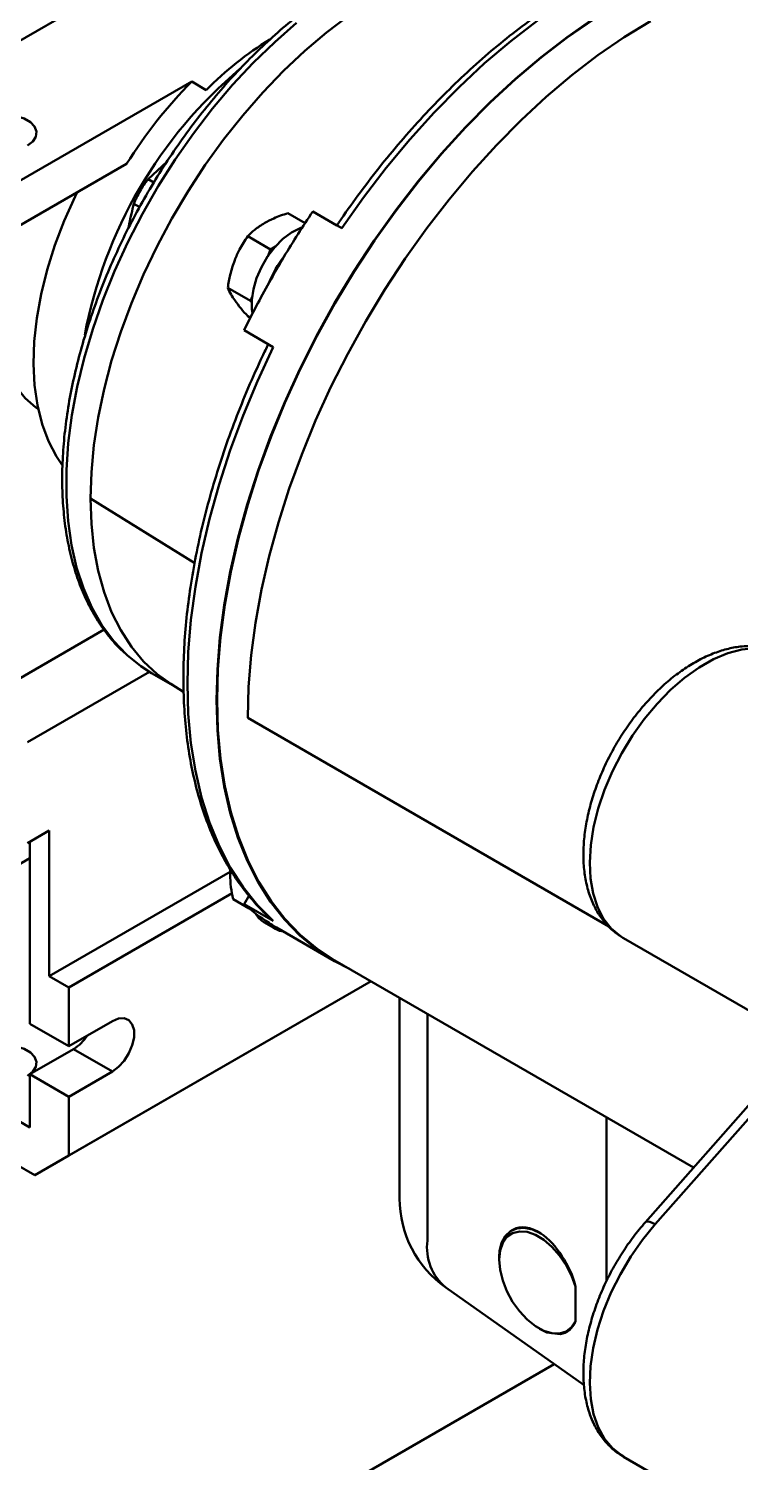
# Model space of a CAD drawing. Header units: millimetres. Extents: x 32504 to 36677, y 41990 to 42879.
# Drawn here: x 33428.99 to 33449.72, y 42725.81 to 42767.59 of the extents above; entities that cross this region are included whole.
import ezdxf

# ---------------------------------------------------------------- set-up
doc = ezdxf.new("R2010")
doc.units = ezdxf.units.MM
doc.layers.add('Net_dam', color=7, linetype='Continuous', lineweight=50)

msp = doc.modelspace()

# ---------------------------------------------------------------- linework, layer by layer
at = {"layer": 'Net_dam'}
for p, q in [((33439.5037, 42773.4449), (33424.9298, 42765.0403)), ((33433.7432, 42766.0429), (33428.4635, 42762.9982)), ((33434.1672, 42765.7979), (33433.7432, 42766.0429)), ((33431.8465, 42763.6427), (33428.4635, 42761.6917)), ((33432.4739, 42763.2015), (33433.0219, 42763.7058)), ((33432.6421, 42763.1043), (33432.4739, 42763.2015)), ((33432.2273, 42762.3875), (33432.0596, 42762.4844)), ((33437.0455, 42761.9205), (33436.5438, 42762.2104)), ((33437.2708, 42762.2595), (33438.1189, 42761.7694)), ((33437.2708, 42762.2595), (33437.9738, 42761.8536)), ((33436.0381, 42761.1551), (33435.3766, 42761.5373)), ((33436.0381, 42761.1551), (33435.9582, 42760.9491)), ((33436.1806, 42761.2372), (33436.0381, 42761.1551)), ((33435.4546, 42759.6519), (33434.793, 42760.0342)), ((33435.5016, 42759.7731), (33435.4546, 42759.6519)), ((33435.4546, 42759.6519), (33435.4899, 42759.6016)), ((33435.4511, 42759.161), (33435.3766, 42759.2041)), ((33436.1179, 42758.3059), (33435.2698, 42758.796)), ((33429.2026, 42756.5474), (33429.2941, 42756.4923)), ((33433.83, 42752.0124), (33430.7945, 42753.8935)), ((33431.1935, 42750.0738), (33427.2915, 42747.8235)), ((33428.9576, 42746.7899), (33432.5157, 42748.8418)), ((33432.5733, 42748.8079), (33433.2058, 42748.4424)), ((33433.1335, 42748.4884), (33433.511, 42748.2482)), ((33435.3754, 42747.5023), (33445.8953, 42741.423)), ((33428.9576, 42743.8503), (33429.5943, 42744.2175)), ((33429.5943, 42744.2175), (33429.5943, 42739.9715)), ((33429.0289, 42738.5835), (33429.0289, 42743.8915)), ((33424.4251, 42740.7593), (33429.0289, 42743.4143)), ((33434.8676, 42743.0787), (33434.8592, 42742.9445)), ((33434.8633, 42743.0101), (33429.5943, 42739.9715)), ((33434.9186, 42742.3892), (33430.1597, 42739.6448)), ((33435.2698, 42742.0761), (33435.4122, 42742.3226)), ((33435.4168, 42741.9488), (33434.9494, 42742.2188)), ((33435.2698, 42742.0761), (33436.1179, 42741.586)), ((33435.8473, 42741.5457), (33436.1848, 42741.3507)), ((33436.2083, 42741.3945), (33437.9045, 42740.4143)), ((33446.3236, 42741.0802), (33446.302, 42741.0929)), ((33446.3236, 42741.0802), (33463.8871, 42730.9306)), ((33437.9152, 42740.4328), (33448.364, 42734.3947)), ((33438.968, 42739.8244), (33429.1703, 42734.1742)), ((33429.5943, 42739.9715), (33430.1597, 42739.6448)), ((33438.9673, 42739.8248), (33430.1597, 42734.7455)), ((33430.1597, 42739.6448), (33430.1597, 42737.93)), ((33439.7976, 42739.345), (33439.7976, 42733.4953)), ((33429.0289, 42738.5835), (33430.1597, 42737.93)), ((33430.1597, 42737.93), (33431.4331, 42738.6644)), ((33440.612, 42732.2696), (33440.612, 42738.8744)), ((33429.0289, 42737.1137), (33430.3024, 42737.8481)), ((33431.4331, 42737.1947), (33430.3024, 42737.8481)), ((33430.1597, 42736.4603), (33429.0289, 42737.1137)), ((33429.0289, 42735.5623), (33429.0289, 42737.1137)), ((33431.4331, 42737.1947), (33430.1597, 42736.4603)), ((33430.1597, 42736.4603), (33430.1597, 42734.7455)), ((33450.3929, 42736.6917), (33446.9628, 42732.8083)), ((33447.2439, 42732.7427), (33450.7219, 42736.6805)), ((33427.6861, 42736.3383), (33429.0289, 42735.5623)), ((33445.8262, 42731.083), (33445.8262, 42735.8612)), ((33429.1703, 42734.1742), (33427.6861, 42735.0318)), ((33430.1597, 42734.7455), (33429.1703, 42734.1742)), ((33443.1123, 42732.593), (33443.0674, 42732.5684)), ((33442.7021, 42731.8034), (33442.701, 42731.738)), ((33441.142, 42730.9012), (33445.1735, 42728.0561)), ((33444.9267, 42730.9312), (33444.9267, 42729.924)), ((33443.8767, 42729.6994), (33443.9338, 42729.6676)), ((33443.9338, 42729.6676), (33444.0889, 42729.5927)), ((33444.4802, 42729.5397), (33444.0889, 42729.5927)), ((33444.3022, 42728.671), (33425.2953, 42717.6986)), ((33446.3236, 42725.9686), (33463.8871, 42715.819))]:
    msp.add_line(p, q, dxfattribs=at)
at = {"layer": 'Net_dam', "flags": 128}
for points in [[(33452.6054, 42770.1237), (33451.9755, 42770.2921), (33451.3164, 42770.3942), (33450.6309, 42770.4295), (33449.9222, 42770.3979), (33449.1934, 42770.2995), (33448.4476, 42770.1349), (33447.6883, 42769.9046), (33446.9186, 42769.6097), (33446.1421, 42769.2515), (33445.3622, 42768.8317), (33444.5822, 42768.3519), (33443.8057, 42767.8145), (33443.036, 42767.2217), (33442.2767, 42766.5761), (33441.5309, 42765.8806), (33440.8021, 42765.1384), (33440.0934, 42764.3526), (33439.408, 42763.5267), (33438.7488, 42762.6643), (33438.1189, 42761.7694)], [(33436.7972, 42767.7518), (33436.16, 42767.1966), (33435.5373, 42766.5933), (33434.9329, 42765.9457), (33434.3503, 42765.2576), (33433.7931, 42764.5331), (33433.2646, 42763.7767), (33432.768, 42762.9927), (33432.3063, 42762.186), (33431.8821, 42761.3613), (33431.4982, 42760.5237), (33431.1567, 42759.6781), (33430.8598, 42758.8297), (33430.6091, 42757.9834), (33430.4063, 42757.1444), (33430.2525, 42756.3178), (33430.1487, 42755.5084), (33430.0954, 42754.7212), (33430.093, 42753.9608), (33430.1416, 42753.2318), (33430.2407, 42752.5387), (33430.3899, 42751.8855), (33430.5882, 42751.2762), (33430.8344, 42750.7144), (33431.1271, 42750.2035), (33431.4645, 42749.7466), (33431.8446, 42749.3464), (33431.8632, 42749.3293)], [(33430.7945, 42753.8935), (33430.8194, 42754.6579), (33430.894, 42755.4466), (33431.0178, 42756.2549), (33431.1902, 42757.0781), (33431.41, 42757.9113), (33431.676, 42758.7497), (33431.9867, 42759.5883), (33432.3402, 42760.4222), (33432.7345, 42761.2465), (33433.1672, 42762.0564), (33433.6358, 42762.8472), (33434.1375, 42763.6141), (33434.6695, 42764.3527), (33435.2285, 42765.0587), (33435.8113, 42765.7278), (33436.4145, 42766.3563), (33437.0346, 42766.9403), (33437.6678, 42767.4766), (33438.3106, 42767.9618)], [(33445.4422, 42767.8696), (33444.6773, 42767.3416), (33443.9191, 42766.7598), (33443.1707, 42766.1268), (33442.4353, 42765.4452), (33441.716, 42764.718), (33441.016, 42763.9482), (33440.3382, 42763.1392), (33439.6856, 42762.2945), (33439.0609, 42761.4176), (33438.4669, 42760.5123), (33437.906, 42759.5825), (33437.3806, 42758.6322), (33436.8931, 42757.6653), (33436.4455, 42756.6862), (33436.0396, 42755.6989), (33435.6774, 42754.7078), (33435.3602, 42753.7169), (33435.0895, 42752.7307), (33434.8664, 42751.7532), (33434.6919, 42750.7888), (33434.5667, 42749.8415), (33434.4914, 42748.9153), (33434.4662, 42748.0143), (33434.4914, 42747.1423), (33434.5667, 42746.303), (33434.6919, 42745.5001), (33434.8664, 42744.7369), (33435.0895, 42744.0167), (33435.3602, 42743.3427), (33435.6774, 42742.7177), (33436.0396, 42742.1444), (33436.4455, 42741.6252), (33436.8931, 42741.1623), (33437.3806, 42740.7578), (33437.906, 42740.4134), (33438.3369, 42740.1892)], [(33437.9152, 42740.4328), (33437.392, 42740.7759), (33436.9051, 42741.1799), (33436.4581, 42741.6422), (33436.0528, 42742.1607), (33435.691, 42742.7333), (33435.3742, 42743.3575), (33435.1038, 42744.0306), (33434.881, 42744.7498), (33434.7068, 42745.512), (33434.5817, 42746.3139), (33434.5065, 42747.1521), (33434.4814, 42748.023), (33434.5065, 42748.9229), (33434.5817, 42749.8478), (33434.7068, 42750.7939), (33434.881, 42751.7572), (33435.1038, 42752.7333), (33435.3742, 42753.7183), (33435.691, 42754.7079), (33436.0528, 42755.6978), (33436.4581, 42756.6838), (33436.9051, 42757.6616), (33437.392, 42758.6272), (33437.9167, 42759.5763), (33438.4769, 42760.5049), (33439.0702, 42761.409), (33439.694, 42762.2848), (33440.3458, 42763.1285), (33441.0227, 42763.9364), (33441.7218, 42764.7052), (33442.4401, 42765.4315), (33443.1746, 42766.1122), (33443.9221, 42766.7444), (33444.6793, 42767.3254), (33445.4431, 42767.8527)], [(33435.3754, 42747.5023), (33435.4005, 42748.4024), (33435.4757, 42749.3276), (33435.6008, 42750.274), (33435.7751, 42751.2375), (33435.998, 42752.214), (33436.2684, 42753.1993), (33436.5853, 42754.1892), (33436.9472, 42755.1794), (33437.3526, 42756.1657), (33437.7998, 42757.1438), (33438.2869, 42758.1097), (33438.8117, 42759.0591), (33439.3721, 42759.988), (33439.9655, 42760.8924), (33440.5896, 42761.7684), (33441.2416, 42762.6123), (33441.9187, 42763.4205), (33442.618, 42764.1895), (33443.3365, 42764.916), (33444.0712, 42765.5969), (33444.8189, 42766.2294), (33445.5764, 42766.8105), (33446.3405, 42767.338), (33447.1078, 42767.8095)], [(33427.6874, 42764.917), (33427.8926, 42765.0055), (33428.1326, 42765.0572), (33428.3881, 42765.0676), (33428.6384, 42765.0361), (33428.8632, 42764.9652), (33429.0442, 42764.8606), (33429.1669, 42764.7307), (33429.2212, 42764.5862), (33429.2028, 42764.4387), (33429.1132, 42764.3002), (33428.9595, 42764.1818)], [(33430.4045, 42762.8111), (33430.3492, 42762.6973), (33430.0324, 42761.9879), (33429.7601, 42761.272), (33429.5348, 42760.556), (33429.3585, 42759.8462), (33429.2327, 42759.1492), (33429.1587, 42758.471), (33429.137, 42757.8178), (33429.1678, 42757.1954), (33429.251, 42756.6094), (33429.3857, 42756.065), (33429.5707, 42755.5671), (33429.8044, 42755.1202), (33429.962, 42754.8852)], [(33428.2856, 42761.7946), (33428.1698, 42761.3261), (33428.0545, 42760.7011), (33427.9883, 42760.094), (33427.9719, 42759.5107), (33428.0055, 42758.9573), (33428.0887, 42758.4392), (33428.2207, 42757.9618), (33428.4001, 42757.5298), (33428.6251, 42757.1476), (33428.8936, 42756.819), (33429.2026, 42756.5474)], [(33435.5165, 42759.2895), (33435.4991, 42759.3976), (33435.4935, 42759.684), (33435.5392, 42759.9952), (33435.6344, 42760.3181), (33435.775, 42760.6391), (33435.9552, 42760.9447), (33436.1672, 42761.2219), (33436.4022, 42761.4592), (33436.6502, 42761.6463), (33436.9009, 42761.7756), (33436.9667, 42761.7995)], [(33436.1179, 42758.3059), (33435.6572, 42757.3132), (33435.2394, 42756.3115), (33434.8663, 42755.3053), (33434.5396, 42754.2989), (33434.2606, 42753.2968), (33434.0307, 42752.3035), (33433.8508, 42751.3233), (33433.7217, 42750.3606), (33433.6441, 42749.4195), (33433.6181, 42748.5044), (33433.6441, 42747.6191), (33433.7217, 42746.7677), (33433.8508, 42745.9538), (33434.0307, 42745.1811), (33434.2606, 42744.453), (33434.5396, 42743.7727), (33434.8663, 42743.1432), (33435.2394, 42742.5672), (33435.6572, 42742.0474), (33436.1179, 42741.586)], [(33433.1335, 42748.4884), (33432.7345, 42748.7781), (33432.3402, 42749.1477), (33431.9867, 42749.5738), (33431.676, 42750.0541), (33431.41, 42750.5856), (33431.1902, 42751.1653), (33431.0178, 42751.7897), (33430.894, 42752.4552), (33430.8194, 42753.1578), (33430.7945, 42753.8935)], [(33431.8632, 42749.3293), (33432.2651, 42749.0053), (33432.5733, 42748.8079)], [(33446.302, 42741.0929), (33446.2305, 42741.1384), (33445.964, 42741.3632), (33445.7408, 42741.6484), (33445.5643, 42741.9895), (33445.4372, 42742.3813), (33445.3617, 42742.8174), (33445.3389, 42743.2911), (33445.3691, 42743.7949), (33445.4518, 42744.3207), (33445.5859, 42744.8604), (33445.7691, 42745.4054), (33445.9985, 42745.9471), (33446.2707, 42746.477), (33446.5811, 42746.9867), (33446.925, 42747.4682), (33447.297, 42747.9138), (33447.6911, 42748.3166), (33448.1012, 42748.6702), (33448.5208, 42748.9691), (33448.9432, 42749.2084), (33449.3618, 42749.3845), (33449.7701, 42749.4946), (33450.1615, 42749.5369)], [(33431.4331, 42738.6644), (33431.6125, 42738.7381), (33431.7774, 42738.7463), (33431.9143, 42738.6883), (33432.0123, 42738.5688), (33432.0634, 42738.3976), (33432.0634, 42738.1884), (33432.0123, 42737.9583), (33431.9143, 42737.7258), (33431.7774, 42737.5098), (33431.6125, 42737.3279), (33431.4331, 42737.1947)], [(33427.6874, 42737.8078), (33427.8926, 42737.8964), (33428.1326, 42737.948), (33428.3881, 42737.9585), (33428.6384, 42737.927), (33428.8632, 42737.856), (33429.0442, 42737.7514), (33429.1669, 42737.6216), (33429.2212, 42737.4771), (33429.2028, 42737.3296), (33429.1132, 42737.191), (33428.9595, 42737.0727)], [(33443.9126, 42732.4773), (33443.6656, 42732.5906), (33443.4289, 42732.6403), (33443.2126, 42732.6243), (33443.0258, 42732.5433), (33442.8763, 42732.4006), (33442.7703, 42732.2023), (33442.7125, 42731.9567), (33442.7021, 42731.8034)], [(33446.3236, 42725.9686), (33446.2707, 42726.0006), (33445.9985, 42726.2167), (33445.7691, 42726.4937), (33445.5859, 42726.8274), (33445.4518, 42727.2125), (33445.3691, 42727.6429), (33445.3389, 42728.1118), (33445.3617, 42728.6118), (33445.4372, 42729.1351), (33445.5643, 42729.6734), (33445.7408, 42730.2181), (33445.964, 42730.7608), (33446.2305, 42731.2928), (33446.5359, 42731.8058), (33446.8755, 42732.2917), (33447.2439, 42732.7427)], [(33447.2439, 42732.7427), (33447.1601, 42732.7865), (33447.087, 42732.815), (33447.0274, 42732.827), (33446.9836, 42732.8222), (33446.9628, 42732.8083)], [(33444.9267, 42729.924), (33444.8111, 42729.742), (33444.6527, 42729.6183), (33444.4588, 42729.5585), (33444.2379, 42729.5653), (33443.9999, 42729.6383), (33443.7555, 42729.7743), (33443.5157, 42729.9672), (33443.291, 42730.2084), (33443.0917, 42730.487), (33442.9266, 42730.7907), (33442.8031, 42731.1057), (33442.7267, 42731.4181), (33442.7008, 42731.7139), (33442.7267, 42731.9798), (33442.8031, 42732.2039), (33442.9266, 42732.3762), (33443.0917, 42732.489), (33443.291, 42732.5372), (33443.5157, 42732.5188), (33443.7555, 42732.4344), (33443.9999, 42732.288), (33444.2379, 42732.086), (33444.4588, 42731.8374), (33444.6527, 42731.5535), (33444.8111, 42731.2468), (33444.9267, 42730.9312)]]:
    msp.add_lwpolyline(points, dxfattribs=at)
at = {"layer": 'Net_dam'}
for centre, radius, start, end in [((33441.2604, 42758.7858), 9.9741, 121.69224, 135.32912), ((33443.7973, 42756.1789), 13.401, 130.14169, 169.35932), ((33443.2594, 42756.5739), 13.4246, 135.14213, 148.22696), ((33460.9494, 42746.274), 28.5695, 145.97666, 149.12087), ((33461.088, 42746.1894), 28.7319, 149.11781, 150.8481), ((33438.7415, 42759.1), 2.9527, 141.53415, 158.43176), ((33460.9442, 42746.2679), 28.568, 150.84503, 153.98935), ((33439.034, 42746.2705), 5.6359, 228.09374, 237.37591), ((33436.1796, 42742.0991), 0.6456, 208.29859, 239.01394), ((33438.9818, 42746.1937), 5.543, 237.40291, 239.97677), ((33436.4839, 42741.8684), 0.5976, 215.20186, 264.78738), ((33429.6242, 42738.9372), 1.2829, 301.91295, 327.27904), ((33442.9726, 42733.4953), 3.175, 180, 234.789), ((33442.0949, 42732.057), 1.498, 171.84365, 230.49541)]:
    msp.add_arc(centre, radius, start, end, dxfattribs=at)
for centre, major_axis, ratio, start_param, end_param in [((33443.9136, 42731.0778), (-0.7916, 1.5205), 0.5460964, 5.5225918, 6.2950568), ((33443.8534, 42731.1165), (-0.7947, 1.5227), 0.5461302, 4.3174502, 5.4689266), ((33443.8534, 42731.1165), (-0.7947, 1.5227), 0.5461302, 2.9552323, 3.5818579)]:
    msp.add_ellipse(centre, major_axis=major_axis, ratio=ratio, start_param=start_param, end_param=end_param, dxfattribs=at)
for points, knots in [([(33452.5538, 42770.1448), (33452.4738, 42770.1706), (33452.1987, 42770.2591), (33451.7092, 42770.3679), (33451.0785, 42770.4504), (33450.4255, 42770.4738), (33449.753, 42770.4392), (33449.0634, 42770.3463), (33448.3594, 42770.1954), (33447.6438, 42769.987), (33446.9197, 42769.7218), (33446.1898, 42769.4011), (33445.4572, 42769.0261), (33444.7246, 42768.5985), (33443.9949, 42768.12), (33443.2709, 42767.5926), (33442.5553, 42767.0185), (33441.8507, 42766.3998), (33441.1597, 42765.7391), (33440.4848, 42765.0388), (33439.8286, 42764.3016), (33439.1933, 42763.5304), (33438.5927, 42762.7417), (33438.1913, 42762.1766), (33437.9926, 42761.8818), (33437.9738, 42761.8539)], [0, 0, 0, 0, 0.018777, 0.064596, 0.1105141, 0.1566002, 0.2028639, 0.2492949, 0.295869, 0.3425554, 0.3893225, 0.4361422, 0.4829915, 0.5298529, 0.5767114, 0.6235597, 0.6703939, 0.7172122, 0.7640142, 0.8108006, 0.857573, 0.9043331, 0.9510831, 0.9953669, 1, 1, 1, 1]), ([(33443.726, 42769.9619), (33443.7094, 42769.9681), (33443.5294, 42770.0359), (33443.161, 42770.1116), (33442.6223, 42770.184), (33442.0594, 42770.1925), (33441.4786, 42770.1443), (33440.8819, 42770.0374), (33440.2726, 42769.8726), (33439.6543, 42769.6506), (33439.0305, 42769.3727), (33438.4047, 42769.0407), (33437.7804, 42768.6564), (33437.1608, 42768.2222), (33436.5493, 42767.7406), (33435.9488, 42767.2142), (33435.3625, 42766.6459), (33434.7933, 42766.0387), (33434.2441, 42765.396), (33433.7177, 42764.721), (33433.2167, 42764.0172), (33432.7436, 42763.2884), (33432.301, 42762.5384), (33431.891, 42761.7709), (33431.5159, 42760.9901), (33431.1775, 42760.1998), (33430.8777, 42759.4042), (33430.6182, 42758.6074), (33430.4002, 42757.8133), (33430.2251, 42757.0261), (33430.094, 42756.2497), (33430.0076, 42755.4882), (33429.9666, 42754.7453), (33429.9716, 42754.025), (33430.0229, 42753.331), (33430.1204, 42752.6671), (33430.264, 42752.037), (33430.4532, 42751.4444), (33430.6872, 42750.8932), (33430.9638, 42750.3858), (33431.2841, 42749.9292), (33431.5704, 42749.589), (33431.763, 42749.4207), (33431.8218, 42749.3693)], [0, 0, 0, 0, 0.0025002, 0.027109, 0.0518189, 0.0766671, 0.1016656, 0.1268034, 0.1520549, 0.177389, 0.202776, 0.2281912, 0.2536162, 0.2790367, 0.3044468, 0.3298436, 0.3552265, 0.3805961, 0.4059541, 0.4313024, 0.4566434, 0.4819796, 0.5073134, 0.5326477, 0.5579843, 0.5833257, 0.6086746, 0.6340337, 0.6594055, 0.6847924, 0.7101964, 0.7356189, 0.7610601, 0.7865186, 0.8119899, 0.8374638, 0.8629228, 0.8883438, 0.913697, 0.938948, 0.9640639, 0.9890229, 1, 1, 1, 1]), ([(33432.0596, 42762.4844), (33432.0855, 42762.547), (33432.1369, 42762.6708), (33432.2374, 42762.8599), (33432.351, 42763.0415), (33432.4327, 42763.1478), (33432.4739, 42763.2015)], [0, 0, 0, 0, 0.2526177, 0.5, 0.7473823, 1, 1, 1, 1]), ([(33431.9022, 42761.7787), (33431.9094, 42761.8199), (33431.9507, 42762.0549), (33432.0104, 42762.2902), (33432.0596, 42762.4844)], [0, 0, 0, 0, 0.1750443, 1, 1, 1, 1]), ([(33435.87, 42761.926), (33435.7695, 42761.8619), (33435.5817, 42761.7421), (33435.4417, 42761.6023), (33435.3766, 42761.5373)], [0, 0, 0, 0, 0.5352511, 1, 1, 1, 1]), ([(33436.5438, 42762.2104), (33436.4031, 42762.1629), (33436.1614, 42762.0813), (33435.9559, 42761.9718), (33435.87, 42761.926)], [0, 0, 0, 0, 0.5819524, 1, 1, 1, 1]), ([(33435.3766, 42761.5373), (33435.2917, 42761.4105), (33435.1458, 42761.1926), (33435.0392, 42760.9424), (33434.9946, 42760.8379)], [0, 0, 0, 0, 0.5819524, 1, 1, 1, 1]), ([(33437.9798, 42761.8499), (33437.978, 42761.8509), (33437.974, 42761.8532), (33437.995, 42761.841), (33438.0342, 42761.8185), (33438.0853, 42761.7889), (33438.1189, 42761.7694)], [0, 0, 0, 0, 0.1735604, 0.3883074, 0.5978828, 1, 1, 1, 1]), ([(33434.9946, 42760.8379), (33434.947, 42760.6985), (33434.8581, 42760.4381), (33434.8137, 42760.1623), (33434.793, 42760.0342)], [0, 0, 0, 0, 0.5352511, 1, 1, 1, 1]), ([(33434.793, 42760.0342), (33434.8197, 42759.9717), (33434.8655, 42759.8643), (33434.9566, 42759.7281), (33434.9946, 42759.6712)], [0, 0, 0, 0, 0.5819524, 1, 1, 1, 1]), ([(33434.9946, 42759.6712), (33435.0529, 42759.5929), (33435.1617, 42759.4465), (33435.3084, 42759.281), (33435.3766, 42759.2041)], [0, 0, 0, 0, 0.5352511, 1, 1, 1, 1]), ([(33435.9729, 42758.3892), (33435.9168, 42758.2735), (33435.7123, 42757.8524), (33435.3856, 42757.1178), (33435.0081, 42756.1855), (33434.6707, 42755.2493), (33434.3734, 42754.3132), (33434.1178, 42753.3804), (33433.9048, 42752.4546), (33433.7354, 42751.5392), (33433.6103, 42750.6374), (33433.53, 42749.7528), (33433.4951, 42748.8886), (33433.5058, 42748.0481), (33433.5624, 42747.2344), (33433.6646, 42746.4508), (33433.8125, 42745.7003), (33434.0056, 42744.986), (33434.2431, 42744.311), (33434.5243, 42743.678), (33434.848, 42743.0899), (33435.2125, 42742.549), (33435.6092, 42742.0679), (33435.9046, 42741.7687), (33436.0614, 42741.6293), (33436.0731, 42741.6189)], [0, 0, 0, 0, 0.017699, 0.0644354, 0.1111838, 0.1579419, 0.2047124, 0.2514976, 0.2982997, 0.3451207, 0.3919619, 0.438824, 0.4857064, 0.5326068, 0.5795204, 0.6264373, 0.6733413, 0.7202124, 0.7670246, 0.8137463, 0.8603431, 0.9067828, 0.9530419, 0.9964981, 1, 1, 1, 1]), ([(33449.9532, 42749.5922), (33449.8767, 42749.5884), (33449.6696, 42749.5784), (33449.3254, 42749.5124), (33448.9216, 42749.3813), (33448.5141, 42749.192), (33448.1082, 42748.9476), (33447.7104, 42748.6522), (33447.3267, 42748.3109), (33446.9621, 42747.9293), (33446.6207, 42747.5127), (33446.3065, 42747.0666), (33446.0232, 42746.5969), (33445.7741, 42746.1092), (33445.5626, 42745.6096), (33445.3914, 42745.1039), (33445.2633, 42744.598), (33445.1806, 42744.0976), (33445.1456, 42743.6084), (33445.1607, 42743.1364), (33445.2276, 42742.6884), (33445.3474, 42742.2722), (33445.519, 42741.8961), (33445.7398, 42741.5697), (33445.9972, 42741.2965), (33446.1989, 42741.1623), (33446.2967, 42741.0973)], [0, 0, 0, 0, 0.0239691, 0.0648558, 0.1064474, 0.1488648, 0.1917522, 0.2347922, 0.2777732, 0.320641, 0.3633974, 0.4060719, 0.4487065, 0.491349, 0.5340375, 0.5768189, 0.6197445, 0.6628605, 0.7061977, 0.7497484, 0.7934051, 0.8368578, 0.8796816, 0.92144, 0.9619236, 1, 1, 1, 1]), ([(33434.8592, 42742.9445), (33434.8645, 42742.8193), (33434.8745, 42742.5853), (33434.9256, 42742.3351), (33434.9494, 42742.2188)], [0, 0, 0, 0, 0.5352511, 1, 1, 1, 1]), ([(33446.9628, 42732.8083), (33446.9008, 42732.7364), (33446.7229, 42732.5299), (33446.4475, 42732.1631), (33446.1494, 42731.704), (33445.8842, 42731.2238), (33445.6551, 42730.7289), (33445.465, 42730.2253), (33445.3167, 42729.7187), (33445.2128, 42729.2151), (33445.1556, 42728.7201), (33445.1474, 42728.2394), (33445.1903, 42727.7794), (33445.2857, 42727.3475), (33445.4339, 42726.9522), (33445.6321, 42726.6009), (33445.8773, 42726.3049), (33446.1122, 42726.0933), (33446.2755, 42726.004), (33446.3312, 42725.9735)], [0, 0, 0, 0, 0.0333702, 0.0958885, 0.158335, 0.2207603, 0.2832299, 0.3458008, 0.4085487, 0.4715458, 0.5348505, 0.598483, 0.6623789, 0.726208, 0.7894224, 0.8513511, 0.9114932, 0.9698232, 1, 1, 1, 1])]:
    msp.add_open_spline(points, degree=3, knots=knots, dxfattribs=at)

doc.saveas('drawing.dxf')
